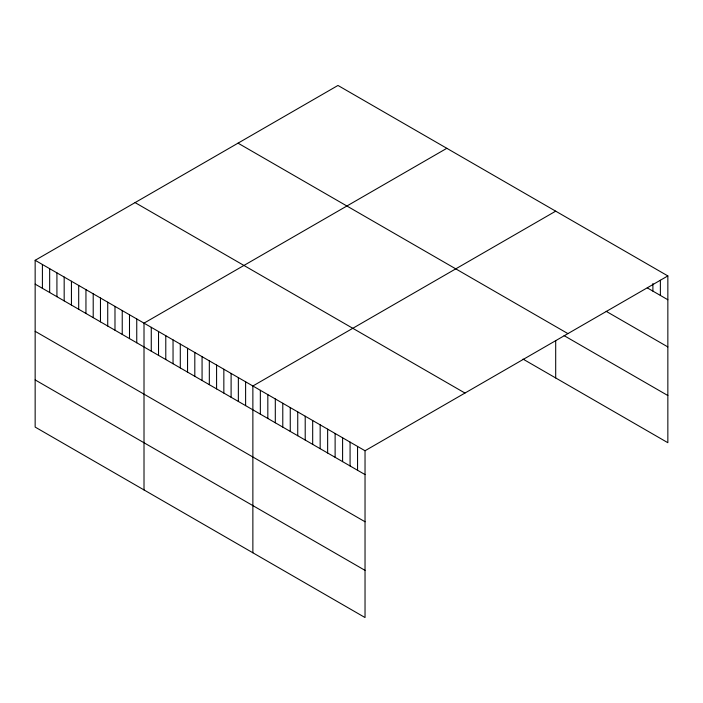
<?xml version="1.0" encoding="UTF-8"?>
<svg xmlns="http://www.w3.org/2000/svg" width="703" height="703" viewBox="0 0 703 703"><rect width="100%" height="100%" fill="white"/><g stroke="black" fill="none" stroke-linecap="round" stroke-linejoin="round"><path stroke-width="1.05" d="M35.15 260.295L365.033 450.746L365.033 617.542L35.15 427.081L35.15 260.295L337.967 85.458L667.85 275.919L667.85 442.705L523.032 359.101M446.827 148.307L144.01 323.143L144.01 489.938M555.695 211.164L252.869 385.991L252.869 552.786M365.033 450.746L667.85 275.919M647.287 287.879L667.85 299.75M606.162 311.315L667.85 346.93M238.036 143.157L567.919 333.609M564.105 335.639L667.85 395.534M135.081 202.596L464.964 393.056M35.15 284.126L365.033 474.587M35.15 331.306L365.033 521.758M35.15 379.91L365.033 570.361M660.372 280.269L660.372 295.436M652.894 283.537L652.894 291.121M555.695 340.604L555.695 377.95M357.555 446.431L357.555 470.272M350.076 442.117L350.076 465.948M342.598 437.793L342.598 461.634M335.12 433.479L335.12 457.319M327.642 429.164L327.642 452.996M320.164 424.849L320.164 448.681M312.686 420.526L312.686 444.366M305.207 416.211L305.207 440.052M297.738 411.896L297.738 435.728M290.26 407.582L290.26 431.414M282.782 403.258L282.782 427.099M275.304 398.944L275.304 422.784M267.825 394.629L267.825 418.461M260.347 390.306L260.347 414.146M245.611 381.799L245.611 405.64M238.352 377.616L238.352 401.448M231.102 373.425L231.102 397.257M223.844 369.233L223.844 393.074M216.586 365.042L216.586 388.882M209.327 360.85L209.327 384.69M202.069 356.667L202.069 380.499M194.81 352.475L194.81 376.307M187.552 348.284L187.552 372.124M180.293 344.092L180.293 367.933M173.043 339.901L173.043 363.741M165.785 335.709L165.785 359.549M158.526 331.526L158.526 355.358M151.268 327.334L151.268 351.166M136.751 318.951L136.751 342.792M129.493 314.759L129.493 338.6M122.234 310.577L122.234 334.408M114.984 306.385L114.984 330.217M107.726 302.193L107.726 326.034M100.467 298.002L100.467 321.842M93.209 293.81L93.209 317.651M85.951 289.627L85.951 313.459M78.692 285.436L78.692 309.267M71.434 281.244L71.434 305.084M64.175 277.052L64.175 300.893M56.925 272.861L56.925 296.701M49.667 268.669L49.667 292.51M42.408 264.486L42.408 288.318"/></g></svg>
